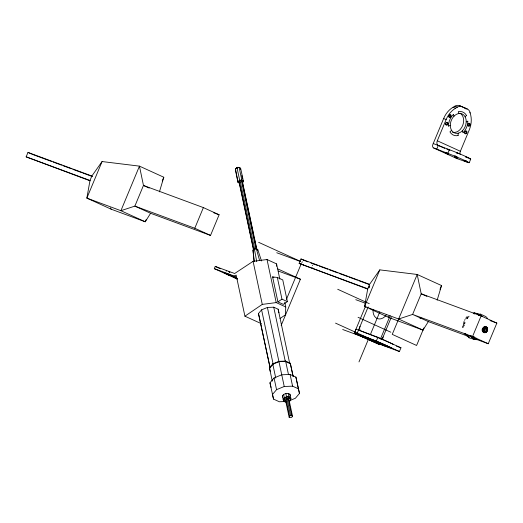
<?xml version="1.0" encoding="UTF-8"?>
<svg xmlns="http://www.w3.org/2000/svg" width="523" height="523" viewBox="0 0 523 523"><rect width="100%" height="100%" fill="white"/><g stroke="black" fill="none" stroke-linecap="round" stroke-linejoin="round"><path stroke-width="0.78" d="M487.384 329.68L486.926 327.248A3.55 2.628 -69.8 0 0 485.076 326.417A3.55 2.628 -69.6 0 0 483.062 327.738C479.839 331.111 485.481 335.433 487.083 330.699M462.888 327.326L464.071 321.41M253.557 250.099L239.07 182.181L239.103 181.435L240.064 180.781L242.273 181.017L256.93 249.739M254.021 261.415L252.982 250.066L254.413 249.085L256.381 248.837L257.728 249.451L257.669 250.569M238.142 167.615L237.494 167.321L236.736 168.112L238.298 167.543L237.887 167.268M276.451 266.272L276.575 263.886L267.024 259.532L253.086 261.33L234.657 273.503L215.234 266.423L214.306 268.652L237.37 279.164M284.741 302.163L285.761 306.949L285.336 314.905L280.001 318.533M242.175 182.579L243.208 181.873L243.28 180.657L240.613 168.164L239.148 167.497L237.017 167.778L235.468 168.831L235.396 170.047L238.063 182.54L239.527 183.207L239.194 181.644M238.063 182.54L235.468 168.831M240.547 169.387L240.613 168.164M242.234 181.769L242.273 181.017M462.888 327.49L462.953 326.502M476.152 313.414L480.277 314.944M368.931 287.898L369.787 285.846M464.156 325.803L464.215 325.149M474.126 313.892C473.936 312.238 479.467 313.708 478.382 315.33M486.403 331.177L485.024 332.471L483.442 332.183C481.31 330.275 484.069 325.339 486.619 327.607L487.07 328.706M483.01 328.83L482.729 330.438L483.958 332.367L485.246 332.275L486.841 330.817M90.002 180.455L86.857 198.112L111.203 209.207L145.25 221.791L150.604 213.273L210.521 235.422L219.111 214.77L203.382 207.598L143.465 185.456L139.451 166.137L102.077 161.548L91.852 176.022L90.002 180.455L26.15 156.848L27.994 152.415L91.852 176.022M437.163 300.176L441.536 285.558L417.191 274.464L379.809 269.868L369.584 284.342L367.741 288.774L364.59 306.432L366.067 307.106M480.042 315.598L480.068 314.689M478.297 315.349L478.597 314.513M483.553 328.967L483.5 331.811L483.919 332.406L485.422 332.589L487.22 331.013L487.586 329.34L487.175 327.784M456.363 152.964L456.331 152.638L457.017 152.978M237.494 167.321L237.396 167.661M301.915 262.611L302.222 261.729M474.59 313.898L474.806 313.212M483.082 329.882L484.161 327.816L485.011 327.248L486.567 327.228M159.43 191.856L163.797 177.238L139.451 166.137L120.905 210.697L86.857 198.112L102.077 161.548M465.836 160.836L466.869 161.751L463.908 160.502L466.47 161.627M464.522 323.985L464.934 322.626L464.627 323.43M485.795 328.078L486.567 328.568L486.854 329.588L486.364 331.151L485.246 331.706L484.305 331.249L484.2 329.235L485.795 328.078L486.684 328.169L487.227 328.895L486.998 331.039L485.429 332L484.291 331.007C483.795 329.725 485.449 326.999 486.717 328.673L486.946 329.765L486.364 331.151L485.246 331.706L484.305 331.249L484.2 329.235L485.991 328.111M446.943 153.01L445.844 152.592L448.074 153.52L447.786 153.808L448.303 154.063L445.321 152.808L447.904 153.939M456.677 156.652L457.272 157.384L454.343 156.135L456.873 157.253M457.416 157.763L455.481 156.978L457.416 157.763L457.9 158.436L454.918 157.181M484.448 329.006L483.984 330.333L484.233 331.164L485.69 331.562C489.273 329.039 483.344 327.692 485.2 331.196L486.148 331.118L486.854 329.588M368.99 287.317L369.401 286.303M146.179 219.568L145.25 221.791L120.905 210.697L134.869 206.108L194.785 228.25L210.521 235.422M162.254 180.951L163.797 177.238M194.785 228.25L203.382 207.598M367.78 289.121L299.136 263.415L300.98 258.983L369.584 284.342M286.441 299.319L301.333 263.553M281.171 325.417L300.405 279.217L277.648 268.842M379.809 269.868L364.59 306.432L398.644 319.017L422.989 330.118L428.337 321.599L467.778 336.178M354.267 333.243L379.868 344.69L354.267 333.243L365.662 305.863M460.116 154.507A4.021 2.7 -65.5 0 1 460.377 151.284L469.229 130.018A20.116 14.892 -69.7 0 0 470.713 115.073L470.203 112.909A8.048 5.956 -69.7 0 0 467.274 108.987L459.671 105.744A8.048 5.956 -69.7 0 0 454.932 106.169L453.068 107.248A20.116 14.892 -69.7 0 0 443.628 118.564L432.92 144.289A3.216 2.157 -65.5 0 0 433.717 148.002L456.782 158.515L467.065 162.156M356.804 334.177L368.146 306.923M433.717 148.002L436.757 149.133L438.307 145.42A4.021 2.7 -65.5 0 1 437.313 140.772L446.165 119.506A20.116 14.892 -69.7 0 1 455.605 108.189L457.468 107.104A8.048 5.956 -69.7 0 1 462.208 106.685M358.981 361.909L368.905 338.067M370.454 334.341L379.763 311.989M376.344 340.989L377.894 337.276L400.958 347.788L399.409 351.502L377.482 343.395L354.417 332.883L376.344 340.989L399.409 351.502M380.404 339.1L390.132 315.742M382.025 339.512L391.263 317.311M469.209 162.764L470.752 159.051M423.918 327.888L416.596 345.468L392.25 334.374L417.191 274.464L421.205 293.776L412.608 314.428L398.644 319.017M439.993 289.271L441.536 285.558M428.337 321.599L412.608 314.428L472.524 336.577L481.121 315.925L496.85 323.096L488.253 343.742L476.12 339.257M446.132 152.69L445.707 152.938M455.716 157.096L455.356 157.325M465.758 160.803L464.274 160.626M236.259 168.661L236.723 167.726L238.272 167.295M476.518 313.558L480.428 314.794M236.952 168.184L237.187 167.739M464.574 320.331L465.078 319.461M312.309 265.592L312.551 265.187M483.566 327.843L482.677 330.288L482.945 331.471L483.958 332.367M467.529 317.762L466.856 318.762L469.046 316.212M455.049 156.102L454.703 156.259M465.679 318.376L467.196 316.487M278.144 309.204L289.709 363.446L285.303 361.432L278.981 361.681L273.163 364.093L270.058 367.747L258.486 313.506L261.592 309.851L267.41 307.446L273.732 307.197L278.144 309.204L278.949 312.702M272.293 381.117L269.45 367.767L272.731 363.897L278.896 361.347L285.604 361.079L290.278 363.21L293.142 376.344M285.421 401.527L279.354 401.762L273.529 399.108L269.966 382.797L274.059 377.972L281.747 374.788L290.088 374.461L295.907 377.116L299.476 393.433L295.39 398.251L290.265 400.37M299.476 393.433L298.404 388.811L292.586 386.164L284.237 386.49L276.556 389.668L272.463 394.492L273.529 399.108M289.912 394.198L290.919 398.788L290.611 397.454L288.938 396.695L286.532 396.787L284.322 397.702L283.139 399.095L283.446 400.422L282.446 395.833L283.629 394.44L285.839 393.525L288.238 393.433L289.912 394.198L290.219 395.525M285.623 402.167L284.152 401.494L283.616 399.069L284.649 397.853L286.597 397.049L288.703 396.964L290.173 397.637L290.716 400.056L289.683 401.278M283.884 400.324L284.917 399.101L286.866 398.297L288.971 398.219L290.442 398.892M288.938 399.513L292.586 416.556L291.036 417.609L289.167 417.308L285.525 400.258L287.075 399.206L288.166 399.167L289.082 400.121M292.586 416.556L291.677 415.602L290.579 415.641L289.565 416.06L289.167 417.308M470.027 336.158L474.714 337.799L470.942 336.472M238.128 181.324L239.684 180.265L241.816 179.99L243.28 180.657M214.306 268.652L233.238 275.647L234.951 275.68L236.154 275.091L244.921 316.186L262.271 304.393L276.209 302.595L285.761 306.949M277.922 301.895L281.962 299.149L287.395 301.621L283.348 304.373L277.922 301.895L272.594 276.902L277.334 277.452L282.76 279.923L287.395 301.621M469.889 336.139L471.151 336.466M419.969 318.376L421.002 317.814M393.172 344.605L393.394 344.487A14.572 0.536 22.6 0 0 380.809 338.76L361.053 331.007A4.021 2.7 -65.5 0 1 360.059 326.359M472.158 337.08L472.91 336.89M468.732 337.577L469.281 337.374M484.808 332.693L486.213 332.255L487.22 331.013L487.586 329.34L487.109 327.784M474.943 313.277L474.374 313.44L475.368 313.369L473.727 313.604M313.722 268.541L312.283 267.913M473.25 313.114L474.165 313.035M303.523 264.808L302.301 264.39M473.374 338.675L476.113 339.525L474.446 339.512L468.909 337.78M475.172 338.25L476.682 338.303M471.04 336.812L471.877 336.904M468.013 157.913L468.412 158.044L467.817 157.737M303.974 260.526L304.628 260.742M464.411 160.28L466.405 161.149M467.64 336.531L468.379 336.707M314.081 264.272L314.702 264.435M473.047 338.558L477.002 339.767M472.446 338.381L476.113 339.525M472.74 337.505L470.713 336.701M472.269 337.067L469.321 335.452M382.568 345.232L391.851 348.2A14.572 0.536 22.6 0 0 379.267 342.473L359.504 334.72M449.525 150.251L449.852 150.356L449.492 150.16M228.643 271.712L228.473 271.712M447.505 149.317L446.923 149.114L447.289 149.33M458.423 153.54L458.821 153.67L457.409 153.01M465.745 156.887L466.457 157.162M447.793 153.442L446.982 153.121M383.601 344.997L385.346 345.54L372.356 340.12L374.762 341.349L383.601 344.997L335.531 323.129M482.454 316.33L480.604 315.539M459.671 105.744L467.274 108.987M454.932 106.169L457.468 107.104M469.726 112.733L470.203 112.909M453.068 107.248L455.605 108.189M443.628 118.564L446.165 119.506M433.227 143.544L449.388 149.683L447.845 153.396L436.757 149.133M213.802 212.809L219.111 214.77M481.121 315.925L421.205 293.776L426.925 296.384M490.025 320.573L496.85 323.096M31.851 154.174L51.614 161.476M53.13 162.038L61.498 165.131M63.015 165.693L71.376 168.785M72.9 169.347L81.261 172.44M82.778 173.002L92.663 176.65M90.054 180.808L26.15 156.848M307.884 261.866L300.98 258.983M310.93 262.997L317.794 265.527M319.318 266.096L327.705 269.195M329.229 269.757L337.61 272.856M339.139 273.418L347.52 276.517M349.044 277.085L357.431 280.184M358.955 280.746L369.63 284.689M276.719 252.733L300.424 261.493M299.136 263.415L367.741 288.774M278.229 271.019L300.405 279.217M355.764 299.679L364.943 303.072M369.016 308.452L388.942 317.533L422.989 330.118M355.96 329.17L377.894 337.276M396.421 346.115L400.958 347.788M342.676 329.503L383.294 344.474M456.703 156.737L456.429 156.632M456.304 152.572L457.298 152.964M458.344 153.514L457.344 153.115M457.501 158.312L454.951 157.227M470.406 336.315L472.086 336.956M226.152 270.96L226.524 271.11M455.363 156.102L456.318 156.495M456.35 156.599L455.187 156.109M447.897 149.473L448.767 149.833M467.372 157.665L466.83 157.443M229.46 272.038L229.898 272.215M237.364 278.524L228.826 274.686L236.422 277.595M466.784 157.292L467.725 157.698M448.486 149.846L447.943 149.617M229.205 272.038L229.656 272.221M485.298 326.947L486.802 328.124L485.566 326.986L483.389 328.124L484.984 326.908L485.932 326.96L486.73 327.522L487.194 329.673M479.853 313.833L486.096 316.703M467.399 335.348L466.902 335.132L468.7 336.06M466.202 157.175L465.705 156.952M358.065 317.291L390.831 332.21M437.313 140.772L460.377 151.284M438.307 145.42L444.792 148.375M239.07 182.181L239.965 182.586M149.186 188.064L143.465 185.456L134.869 206.108L150.604 213.273M472.524 336.577L488.253 343.742M258.643 242.319L300.483 261.389M337.695 289.265L369.258 303.654M27.994 152.415L31.203 153.88M272.594 276.902L273.947 277.523M215.234 266.423L220.281 268.724M244.921 316.186L261.5 323.744M477.519 313.702L477.957 313.924M473.544 336.387L474.217 336.734M468.575 335.668L469.308 336.054M238.155 167.393L238.534 167.608M472.936 336.707L473.531 337.126M470.628 336.06L471.066 336.374M468.536 337.074L467.039 335.988L467.464 336.635M465.96 334.517L467.046 335.321M472.328 337.021L470.811 335.478M466.196 334.445L465.411 333.36M464.47 333.661L465.248 334.694M486.606 317.258L487.331 318.383M388.073 316.18L388.942 317.533M110.333 207.86L111.203 209.207M483.089 330.915L483.5 331.811M257.728 249.451L261.5 260.984M256.381 248.837L259.565 260.389M258.486 313.506L270.195 368.048M269.966 382.797L271.038 387.412M282.446 395.833L282.753 397.16M269.45 367.767L270.306 371.48M285.525 400.258L285.656 400.873M276.575 263.886L279.805 279.034M277.334 277.452L281.962 299.149M295.907 377.116L298.404 388.811M290.278 363.21L293.122 376.56M267.024 259.532L276.209 302.595M290.088 374.461L292.586 386.164M285.604 361.079L288.454 374.429M273.732 307.197L285.303 361.432M290.173 397.637L290.716 400.056M241.874 175.63L242.541 178.755M242.875 180.317L243.208 181.873M288.238 393.433L288.938 396.695M288.703 396.964L288.971 398.219M242.404 182.566L253.648 235.304M253.995 236.906L256.381 248.092M239.148 167.497L241.816 179.99M288.166 399.167L291.677 415.602M241.378 180.612L256.035 249.327M285.839 393.525L286.532 396.787M286.597 397.049L286.866 398.297M287.075 399.206L290.579 415.641M267.41 307.446L284.237 386.49M240.064 180.781L254.721 249.497M237.017 167.778L239.684 180.265M286.061 399.624L289.565 416.06M239.103 181.435L253.76 250.151M284.649 397.853L284.917 399.101M283.629 394.44L284.322 397.702M283.616 399.069L284.152 401.494M253.086 261.33L262.271 304.393M261.592 309.851L273.163 364.093M272.731 363.897L275.745 378.031M274.059 377.972L276.556 389.668M254.413 249.085L256.715 261.552M252.982 250.066L254.263 261.212M382.784 339.8A4.021 2.7 -65.5 0 1 383.124 336.871M356.464 333.589A3.216 2.157 -65.5 0 1 355.666 329.869M379.528 344.101A3.216 2.157 -65.5 0 1 378.848 343.598M464.731 108.052A8.048 5.956 -69.7 0 1 466.17 109.085M456.782 158.515A3.216 2.157 -65.5 0 1 455.703 157.116M454.023 116.158A6.74 4.988 -69.7 0 1 453.474 114.36A12.474 9.231 -69.7 0 0 448.499 126.298A6.636 4.91 -69.7 0 1 450.29 125.461M466.49 115.491A12.474 9.231 -69.7 0 0 458.344 111.674L458.364 111.896A7.42 5.492 -69.7 0 1 458.325 113.622M458.161 135.509A12.474 9.231 -69.7 0 1 449.937 131.868L450.107 131.731A7.302 5.407 -69.7 0 0 451.499 130.247M462.325 130.835A6.42 4.753 -69.7 0 1 462.999 132.737A12.474 9.231 -69.7 0 0 467.856 121.101A6.538 4.838 -69.7 0 1 466.209 121.833M465.156 116.858A7.381 5.465 -69.7 0 1 466.405 115.563M449.42 149.696A14.409 0.53 22.6 0 1 466.065 156.639A14.409 0.53 22.6 0 1 469.118 158.613M447.878 153.409A14.409 0.53 22.6 0 1 464.934 160.541A14.409 0.53 22.6 0 1 467.013 162.13M459.939 113.158A10.257 7.597 -69.7 0 1 462.75 125.35A10.257 7.597 -69.7 0 1 452.5 132.221M458.155 135.392A7.263 5.374 -69.7 0 1 458.259 133.202M386.288 315.036A10.257 7.597 -69.7 0 1 377.273 318.559A10.257 7.597 -69.7 0 1 373.108 309.655M484.017 329.66L484.2 331.34L485.422 331.863L486.776 330.745L487.037 329.124L486.75 328.424L485.586 327.96L484.017 329.66M227.23 274.045L224.818 273.052L227.23 274.045M236.821 278.419L234.454 277.465L236.821 278.419M229.721 274.81L227.348 273.843L229.721 274.81M236.193 277.36L233.827 276.406L236.193 277.36M230.042 275.497L227.884 274.608L230.042 275.497M476.12 313.578L474.276 313.009L476.12 313.578M373.893 341.153A10.055 0.366 22.6 0 0 388.118 346.742A10.055 0.366 22.6 0 0 374.501 340.715A10.055 0.366 22.6 0 0 373.893 341.153M462.469 130.691A10.257 7.597 -69.7 0 0 461.992 113.87A10.257 7.597 -69.7 0 0 450.296 125.703A10.257 7.597 -69.7 0 0 462.469 130.691M466.026 133.077A1.105 0.817 -69.7 0 0 465.967 131.266A1.105 0.817 -69.7 0 0 464.705 132.548A1.105 0.817 -69.7 0 0 466.026 133.077M466.444 133.45A1.51 1.118 -69.7 0 0 466.366 130.985A1.51 1.118 -69.7 0 0 464.646 132.731A1.51 1.118 -69.7 0 0 466.444 133.45M469.19 125.468A1.105 0.817 -69.7 0 0 469.131 123.657A1.105 0.817 -69.7 0 0 467.876 124.938A1.105 0.817 -69.7 0 0 469.19 125.468M469.615 125.847A1.51 1.118 -69.7 0 0 469.53 123.376A1.51 1.118 -69.7 0 0 467.817 125.121A1.51 1.118 -69.7 0 0 469.615 125.847M447.028 124.415A1.105 0.817 -69.7 0 0 446.969 122.604A1.105 0.817 -69.7 0 0 445.714 123.886A1.105 0.817 -69.7 0 0 447.028 124.415M447.453 124.794A1.51 1.118 -69.7 0 0 447.368 122.323A1.51 1.118 -69.7 0 0 445.655 124.075A1.51 1.118 -69.7 0 0 447.453 124.794M450.198 116.812A1.105 0.817 -69.7 0 0 450.14 114.995A1.105 0.817 -69.7 0 0 448.878 116.283A1.105 0.817 -69.7 0 0 450.198 116.812M450.617 117.185A1.51 1.118 -69.7 0 0 450.538 114.714A1.51 1.118 -69.7 0 0 448.826 116.466A1.51 1.118 -69.7 0 0 450.617 117.185"/></g></svg>
